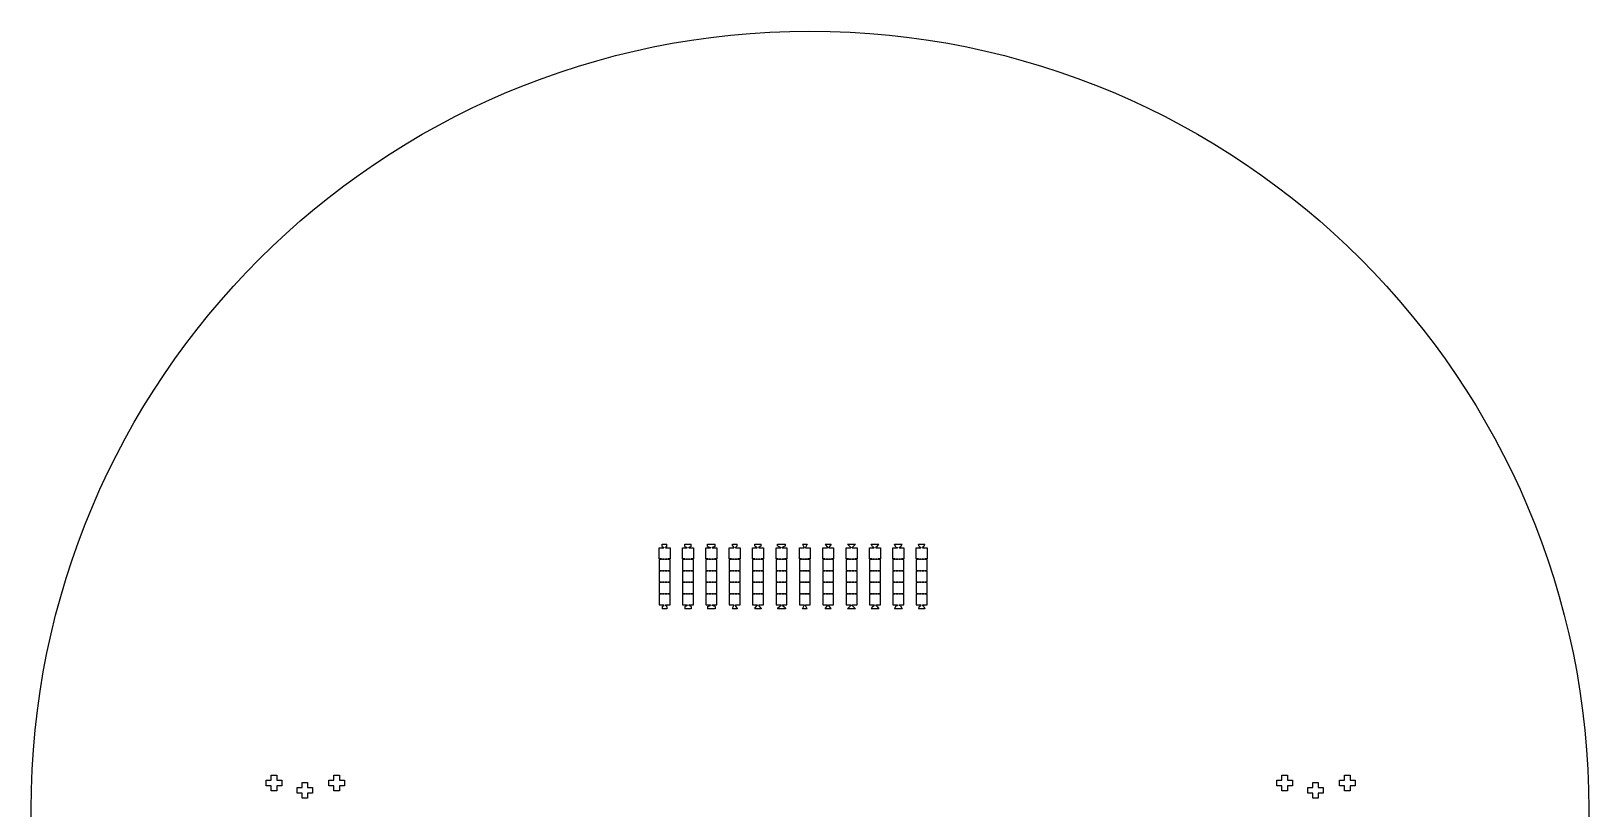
# Model space of a CAD drawing. Header units: millimetres. Extents: x 17265 to 209211, y 27598 to 77598.
# Drawn here: x 159211 to 209211, y 52624 to 77598 of the extents above; entities that cross this region are included whole.
import ezdxf

# ---------------------------------------------------------------- set-up
doc = ezdxf.new("R2010")
doc.units = ezdxf.units.MM
doc.layers.add('CLEAR', color=140, linetype='Continuous')
doc.layers.add('OPAQUE', color=10, linetype='Continuous')

msp = doc.modelspace()

# ---------------------------------------------------------------- linework, layer by layer
at = {"layer": 'CLEAR'}
for p, q in [((179470, 61046), (179470, 61126)), ((179470, 61126), (179620, 61126)), ((179470, 61046), (179520, 61021)), ((179520, 61001), (179520, 61021)), ((179620, 61046), (179570, 61021)), ((179570, 61001), (179570, 61021)), ((179620, 61046), (179620, 61126)), ((180195, 61046), (180195, 61126)), ((180195, 61126), (180395, 61126)), ((180195, 61046), (180270, 61021)), ((180270, 61001), (180270, 61021)), ((180395, 61046), (180320, 61021)), ((180320, 61001), (180320, 61021)), ((180395, 61046), (180395, 61126)), ((180920, 61046), (180920, 61126)), ((180920, 61126), (181170, 61126)), ((180920, 61046), (181020, 61021)), ((181020, 61001), (181020, 61021)), ((181170, 61046), (181070, 61021)), ((181070, 61001), (181070, 61021)), ((181170, 61046), (181170, 61126)), ((181720, 61071), (181720, 61126)), ((181720, 61126), (181870, 61126)), ((181720, 61071), (181770, 61021)), ((181770, 61001), (181770, 61021)), ((181870, 61071), (181820, 61021)), ((181820, 61001), (181820, 61021)), ((181870, 61071), (181870, 61126)), ((182445, 61071), (182445, 61126)), ((182445, 61126), (182645, 61126)), ((182445, 61071), (182520, 61021)), ((182520, 61001), (182520, 61021)), ((182645, 61071), (182570, 61021)), ((182570, 61001), (182570, 61021)), ((182645, 61071), (182645, 61126)), ((183170, 61071), (183170, 61126)), ((183170, 61126), (183420, 61126)), ((183170, 61071), (183270, 61021)), ((183270, 61001), (183270, 61021)), ((183420, 61071), (183320, 61021)), ((183320, 61001), (183320, 61021)), ((183420, 61071), (183420, 61126)), ((183970, 61126), (184020, 61021)), ((183970, 61126), (183970, 61126)), ((183970, 61126), (184120, 61126)), ((184020, 61001), (184020, 61021)), ((184120, 61126), (184070, 61021)), ((184070, 61001), (184070, 61021)), ((184120, 61126), (184120, 61126)), ((184695, 61126), (184770, 61021)), ((184695, 61126), (184695, 61126)), ((184695, 61126), (184895, 61126)), ((184770, 61001), (184770, 61021)), ((184895, 61126), (184820, 61021)), ((184820, 61001), (184820, 61021)), ((184895, 61126), (184895, 61126)), ((185420, 61126), (185520, 61021)), ((185420, 61126), (185420, 61126)), ((185420, 61126), (185670, 61126)), ((185520, 61001), (185520, 61021)), ((185670, 61126), (185570, 61021)), ((185570, 61001), (185570, 61021)), ((185670, 61126), (185670, 61126)), ((186220, 61046), (186170, 61126)), ((186170, 61126), (186420, 61126)), ((186220, 61046), (186270, 61021)), ((186270, 61001), (186270, 61021)), ((186370, 61046), (186320, 61021)), ((186320, 61001), (186320, 61021)), ((186370, 61046), (186420, 61126)), ((186970, 61031), (186920, 61126)), ((186920, 61126), (187170, 61126)), ((186970, 61031), (187020, 61021)), ((187020, 61001), (187020, 61021)), ((187120, 61031), (187070, 61021)), ((187070, 61001), (187070, 61021)), ((187120, 61031), (187170, 61126)), ((187720, 61046), (187695, 61126)), ((187695, 61126), (187895, 61126)), ((187720, 61046), (187770, 61021)), ((187770, 61001), (187770, 61021)), ((187870, 61046), (187820, 61021)), ((187820, 61001), (187820, 61021)), ((187870, 61046), (187895, 61126)), ((179442, 60651), (179442, 60631)), ((179647, 60631), (179647, 60651)), ((180192, 60651), (180192, 60631)), ((180397, 60631), (180397, 60651)), ((180942, 60651), (180942, 60631)), ((181147, 60631), (181147, 60651)), ((181692, 60651), (181692, 60631)), ((181897, 60631), (181897, 60651)), ((182442, 60651), (182442, 60631)), ((182647, 60631), (182647, 60651)), ((183192, 60651), (183192, 60631)), ((183397, 60631), (183397, 60651)), ((183942, 60651), (183942, 60631)), ((184147, 60631), (184147, 60651)), ((184692, 60651), (184692, 60631)), ((184897, 60631), (184897, 60651)), ((185442, 60651), (185442, 60631)), ((185647, 60631), (185647, 60651)), ((186192, 60651), (186192, 60631)), ((186397, 60631), (186397, 60651)), ((186942, 60651), (186942, 60631)), ((187147, 60631), (187147, 60651)), ((187692, 60651), (187692, 60631)), ((187897, 60631), (187897, 60651)), ((179442, 60281), (179442, 60261)), ((179647, 60261), (179647, 60281)), ((180192, 60281), (180192, 60261)), ((180397, 60261), (180397, 60281)), ((180942, 60281), (180942, 60261)), ((181147, 60261), (181147, 60281)), ((181692, 60281), (181692, 60261)), ((181897, 60261), (181897, 60281)), ((182442, 60281), (182442, 60261)), ((182647, 60261), (182647, 60281)), ((183192, 60281), (183192, 60261)), ((183397, 60261), (183397, 60281)), ((183942, 60281), (183942, 60261)), ((184147, 60261), (184147, 60281)), ((184692, 60281), (184692, 60261)), ((184897, 60261), (184897, 60281)), ((185442, 60281), (185442, 60261)), ((185647, 60261), (185647, 60281)), ((186192, 60281), (186192, 60261)), ((186397, 60261), (186397, 60281)), ((186942, 60281), (186942, 60261)), ((187147, 60261), (187147, 60281)), ((187692, 60281), (187692, 60261)), ((187897, 60261), (187897, 60281)), ((179442, 59911), (179442, 59891)), ((179442, 59541), (179442, 59521)), ((179647, 59891), (179647, 59911)), ((179647, 59521), (179647, 59541)), ((180192, 59911), (180192, 59891)), ((180192, 59541), (180192, 59521)), ((180397, 59891), (180397, 59911)), ((180397, 59521), (180397, 59541)), ((180942, 59911), (180942, 59891)), ((180942, 59541), (180942, 59521)), ((181147, 59891), (181147, 59911)), ((181147, 59521), (181147, 59541)), ((181692, 59911), (181692, 59891)), ((181692, 59541), (181692, 59521)), ((181897, 59891), (181897, 59911)), ((181897, 59521), (181897, 59541)), ((182442, 59911), (182442, 59891)), ((182442, 59541), (182442, 59521)), ((182647, 59891), (182647, 59911)), ((182647, 59521), (182647, 59541)), ((183192, 59911), (183192, 59891)), ((183192, 59541), (183192, 59521)), ((183397, 59891), (183397, 59911)), ((183397, 59521), (183397, 59541)), ((183942, 59911), (183942, 59891)), ((183942, 59541), (183942, 59521)), ((184147, 59891), (184147, 59911)), ((184147, 59521), (184147, 59541)), ((184692, 59911), (184692, 59891)), ((184692, 59541), (184692, 59521)), ((184897, 59891), (184897, 59911)), ((184897, 59521), (184897, 59541)), ((185442, 59911), (185442, 59891)), ((185442, 59541), (185442, 59521)), ((185647, 59891), (185647, 59911)), ((185647, 59521), (185647, 59541)), ((186192, 59911), (186192, 59891)), ((186192, 59541), (186192, 59521)), ((186397, 59891), (186397, 59911)), ((186397, 59521), (186397, 59541)), ((186942, 59911), (186942, 59891)), ((186942, 59541), (186942, 59521)), ((187147, 59891), (187147, 59911)), ((187147, 59521), (187147, 59541)), ((187692, 59911), (187692, 59891)), ((187692, 59541), (187692, 59521)), ((187897, 59891), (187897, 59911)), ((187897, 59521), (187897, 59541)), ((179470, 59126), (179520, 59151)), ((179470, 59126), (179470, 59046)), ((179620, 59046), (179470, 59046)), ((179520, 59171), (179520, 59151)), ((179570, 59171), (179570, 59151)), ((179620, 59126), (179570, 59151)), ((179620, 59126), (179620, 59046)), ((180195, 59126), (180270, 59151)), ((180195, 59126), (180195, 59046)), ((180395, 59046), (180195, 59046)), ((180270, 59171), (180270, 59151)), ((180320, 59171), (180320, 59151)), ((180395, 59126), (180320, 59151)), ((180395, 59126), (180395, 59046)), ((180920, 59126), (181020, 59151)), ((180920, 59126), (180920, 59046)), ((181170, 59046), (180920, 59046)), ((181020, 59171), (181020, 59151)), ((181070, 59171), (181070, 59151)), ((181170, 59126), (181070, 59151)), ((181170, 59126), (181170, 59046)), ((181720, 59071), (181770, 59151)), ((181720, 59071), (181720, 59046)), ((181870, 59046), (181720, 59046)), ((181770, 59171), (181770, 59151)), ((181820, 59171), (181820, 59151)), ((181870, 59071), (181820, 59151)), ((181870, 59071), (181870, 59046)), ((182445, 59071), (182520, 59151)), ((182445, 59071), (182445, 59046)), ((182645, 59046), (182445, 59046)), ((182520, 59171), (182520, 59151)), ((182570, 59171), (182570, 59151)), ((182645, 59071), (182570, 59151)), ((182645, 59071), (182645, 59046)), ((183170, 59071), (183270, 59151)), ((183170, 59071), (183170, 59046)), ((183420, 59046), (183170, 59046)), ((183270, 59171), (183270, 59151)), ((183320, 59171), (183320, 59151)), ((183420, 59071), (183320, 59151)), ((183420, 59071), (183420, 59046)), ((183970, 59046), (184020, 59151)), ((183970, 59046), (183970, 59046)), ((184120, 59046), (183970, 59046)), ((184020, 59171), (184020, 59151)), ((184070, 59171), (184070, 59151)), ((184120, 59046), (184070, 59151)), ((184120, 59046), (184120, 59046)), ((184695, 59046), (184770, 59151)), ((184695, 59046), (184695, 59046)), ((184895, 59046), (184695, 59046)), ((184770, 59171), (184770, 59151)), ((184820, 59171), (184820, 59151)), ((184895, 59046), (184820, 59151)), ((184895, 59046), (184895, 59046)), ((185420, 59046), (185520, 59151)), ((185420, 59046), (185420, 59046)), ((185670, 59046), (185420, 59046)), ((185520, 59171), (185520, 59151)), ((185570, 59171), (185570, 59151)), ((185670, 59046), (185570, 59151)), ((185670, 59046), (185670, 59046)), ((186220, 59126), (186170, 59046)), ((186420, 59046), (186170, 59046)), ((186220, 59126), (186270, 59151)), ((186270, 59171), (186270, 59151)), ((186320, 59171), (186320, 59151)), ((186370, 59126), (186320, 59151)), ((186370, 59126), (186420, 59046)), ((186970, 59141), (186920, 59046)), ((187170, 59046), (186920, 59046)), ((186970, 59141), (187020, 59151)), ((187020, 59171), (187020, 59151)), ((187070, 59171), (187070, 59151)), ((187120, 59141), (187070, 59151)), ((187120, 59141), (187170, 59046)), ((187720, 59126), (187695, 59046)), ((187895, 59046), (187695, 59046)), ((187720, 59126), (187770, 59151)), ((187770, 59171), (187770, 59151)), ((187820, 59171), (187820, 59151)), ((187870, 59126), (187820, 59151)), ((187870, 59126), (187895, 59046))]:
    msp.add_line(p, q, dxfattribs=at)
for points in [[(179442, 60651), (179370, 60651), (179370, 61001), (179520, 61001)], [(179570, 61001), (179720, 61001), (179720, 60651), (179647, 60651)], [(180192, 60651), (180120, 60651), (180120, 61001), (180270, 61001)], [(180320, 61001), (180470, 61001), (180470, 60651), (180397, 60651)], [(180942, 60651), (180870, 60651), (180870, 61001), (181020, 61001)], [(181070, 61001), (181220, 61001), (181220, 60651), (181147, 60651)], [(181692, 60651), (181620, 60651), (181620, 61001), (181770, 61001)], [(181820, 61001), (181970, 61001), (181970, 60651), (181897, 60651)], [(182442, 60651), (182370, 60651), (182370, 61001), (182520, 61001)], [(182570, 61001), (182720, 61001), (182720, 60651), (182647, 60651)], [(183192, 60651), (183120, 60651), (183120, 61001), (183270, 61001)], [(183320, 61001), (183470, 61001), (183470, 60651), (183397, 60651)], [(183942, 60651), (183870, 60651), (183870, 61001), (184020, 61001)], [(184070, 61001), (184220, 61001), (184220, 60651), (184147, 60651)], [(184692, 60651), (184620, 60651), (184620, 61001), (184770, 61001)], [(184820, 61001), (184970, 61001), (184970, 60651), (184897, 60651)], [(185442, 60651), (185370, 60651), (185370, 61001), (185520, 61001)], [(185570, 61001), (185720, 61001), (185720, 60651), (185647, 60651)], [(186192, 60651), (186120, 60651), (186120, 61001), (186270, 61001)], [(186320, 61001), (186470, 61001), (186470, 60651), (186397, 60651)], [(186942, 60651), (186870, 60651), (186870, 61001), (187020, 61001)], [(187070, 61001), (187220, 61001), (187220, 60651), (187147, 60651)], [(187692, 60651), (187620, 60651), (187620, 61001), (187770, 61001)], [(187820, 61001), (187970, 61001), (187970, 60651), (187897, 60651)], [(179442, 60631), (179370, 60631), (179370, 60281), (179442, 60281)], [(179647, 60281), (179720, 60281), (179720, 60631), (179647, 60631)], [(180192, 60631), (180120, 60631), (180120, 60281), (180192, 60281)], [(180397, 60281), (180470, 60281), (180470, 60631), (180397, 60631)], [(180942, 60631), (180870, 60631), (180870, 60281), (180942, 60281)], [(181147, 60281), (181220, 60281), (181220, 60631), (181147, 60631)], [(181692, 60631), (181620, 60631), (181620, 60281), (181692, 60281)], [(181897, 60281), (181970, 60281), (181970, 60631), (181897, 60631)], [(182442, 60631), (182370, 60631), (182370, 60281), (182442, 60281)], [(182647, 60281), (182720, 60281), (182720, 60631), (182647, 60631)], [(183192, 60631), (183120, 60631), (183120, 60281), (183192, 60281)], [(183397, 60281), (183470, 60281), (183470, 60631), (183397, 60631)], [(183942, 60631), (183870, 60631), (183870, 60281), (183942, 60281)], [(184147, 60281), (184220, 60281), (184220, 60631), (184147, 60631)], [(184692, 60631), (184620, 60631), (184620, 60281), (184692, 60281)], [(184897, 60281), (184970, 60281), (184970, 60631), (184897, 60631)], [(185442, 60631), (185370, 60631), (185370, 60281), (185442, 60281)], [(185647, 60281), (185720, 60281), (185720, 60631), (185647, 60631)], [(186192, 60631), (186120, 60631), (186120, 60281), (186192, 60281)], [(186397, 60281), (186470, 60281), (186470, 60631), (186397, 60631)], [(186942, 60631), (186870, 60631), (186870, 60281), (186942, 60281)], [(187147, 60281), (187220, 60281), (187220, 60631), (187147, 60631)], [(187692, 60631), (187620, 60631), (187620, 60281), (187692, 60281)], [(187897, 60281), (187970, 60281), (187970, 60631), (187897, 60631)], [(179442, 60261), (179370, 60261), (179370, 59911), (179442, 59911)], [(179647, 59911), (179720, 59911), (179720, 60261), (179647, 60261)], [(180192, 60261), (180120, 60261), (180120, 59911), (180192, 59911)], [(180397, 59911), (180470, 59911), (180470, 60261), (180397, 60261)], [(180942, 60261), (180870, 60261), (180870, 59911), (180942, 59911)], [(181147, 59911), (181220, 59911), (181220, 60261), (181147, 60261)], [(181692, 60261), (181620, 60261), (181620, 59911), (181692, 59911)], [(181897, 59911), (181970, 59911), (181970, 60261), (181897, 60261)], [(182442, 60261), (182370, 60261), (182370, 59911), (182442, 59911)], [(182647, 59911), (182720, 59911), (182720, 60261), (182647, 60261)], [(183192, 60261), (183120, 60261), (183120, 59911), (183192, 59911)], [(183397, 59911), (183470, 59911), (183470, 60261), (183397, 60261)], [(183942, 60261), (183870, 60261), (183870, 59911), (183942, 59911)], [(184147, 59911), (184220, 59911), (184220, 60261), (184147, 60261)], [(184692, 60261), (184620, 60261), (184620, 59911), (184692, 59911)], [(184897, 59911), (184970, 59911), (184970, 60261), (184897, 60261)], [(185442, 60261), (185370, 60261), (185370, 59911), (185442, 59911)], [(185647, 59911), (185720, 59911), (185720, 60261), (185647, 60261)], [(186192, 60261), (186120, 60261), (186120, 59911), (186192, 59911)], [(186397, 59911), (186470, 59911), (186470, 60261), (186397, 60261)], [(186942, 60261), (186870, 60261), (186870, 59911), (186942, 59911)], [(187147, 59911), (187220, 59911), (187220, 60261), (187147, 60261)], [(187692, 60261), (187620, 60261), (187620, 59911), (187692, 59911)], [(187897, 59911), (187970, 59911), (187970, 60261), (187897, 60261)], [(179442, 59891), (179370, 59891), (179370, 59541), (179442, 59541)], [(179442, 59521), (179370, 59521), (179370, 59171), (179520, 59171)], [(179570, 59171), (179720, 59171), (179720, 59521), (179647, 59521)], [(179647, 59541), (179720, 59541), (179720, 59891), (179647, 59891)], [(180192, 59891), (180120, 59891), (180120, 59541), (180192, 59541)], [(180192, 59521), (180120, 59521), (180120, 59171), (180270, 59171)], [(180320, 59171), (180470, 59171), (180470, 59521), (180397, 59521)], [(180397, 59541), (180470, 59541), (180470, 59891), (180397, 59891)], [(180942, 59891), (180870, 59891), (180870, 59541), (180942, 59541)], [(180942, 59521), (180870, 59521), (180870, 59171), (181020, 59171)], [(181070, 59171), (181220, 59171), (181220, 59521), (181147, 59521)], [(181147, 59541), (181220, 59541), (181220, 59891), (181147, 59891)], [(181692, 59891), (181620, 59891), (181620, 59541), (181692, 59541)], [(181692, 59521), (181620, 59521), (181620, 59171), (181770, 59171)], [(181820, 59171), (181970, 59171), (181970, 59521), (181897, 59521)], [(181897, 59541), (181970, 59541), (181970, 59891), (181897, 59891)], [(182442, 59891), (182370, 59891), (182370, 59541), (182442, 59541)], [(182442, 59521), (182370, 59521), (182370, 59171), (182520, 59171)], [(182570, 59171), (182720, 59171), (182720, 59521), (182647, 59521)], [(182647, 59541), (182720, 59541), (182720, 59891), (182647, 59891)], [(183192, 59891), (183120, 59891), (183120, 59541), (183192, 59541)], [(183192, 59521), (183120, 59521), (183120, 59171), (183270, 59171)], [(183320, 59171), (183470, 59171), (183470, 59521), (183397, 59521)], [(183397, 59541), (183470, 59541), (183470, 59891), (183397, 59891)], [(183942, 59891), (183870, 59891), (183870, 59541), (183942, 59541)], [(183942, 59521), (183870, 59521), (183870, 59171), (184020, 59171)], [(184070, 59171), (184220, 59171), (184220, 59521), (184147, 59521)], [(184147, 59541), (184220, 59541), (184220, 59891), (184147, 59891)], [(184692, 59891), (184620, 59891), (184620, 59541), (184692, 59541)], [(184692, 59521), (184620, 59521), (184620, 59171), (184770, 59171)], [(184820, 59171), (184970, 59171), (184970, 59521), (184897, 59521)], [(184897, 59541), (184970, 59541), (184970, 59891), (184897, 59891)], [(185442, 59891), (185370, 59891), (185370, 59541), (185442, 59541)], [(185442, 59521), (185370, 59521), (185370, 59171), (185520, 59171)], [(185570, 59171), (185720, 59171), (185720, 59521), (185647, 59521)], [(185647, 59541), (185720, 59541), (185720, 59891), (185647, 59891)], [(186192, 59891), (186120, 59891), (186120, 59541), (186192, 59541)], [(186192, 59521), (186120, 59521), (186120, 59171), (186270, 59171)], [(186320, 59171), (186470, 59171), (186470, 59521), (186397, 59521)], [(186397, 59541), (186470, 59541), (186470, 59891), (186397, 59891)], [(186942, 59891), (186870, 59891), (186870, 59541), (186942, 59541)], [(186942, 59521), (186870, 59521), (186870, 59171), (187020, 59171)], [(187070, 59171), (187220, 59171), (187220, 59521), (187147, 59521)], [(187147, 59541), (187220, 59541), (187220, 59891), (187147, 59891)], [(187692, 59891), (187620, 59891), (187620, 59541), (187692, 59541)], [(187692, 59521), (187620, 59521), (187620, 59171), (187770, 59171)], [(187820, 59171), (187970, 59171), (187970, 59521), (187897, 59521)], [(187897, 59541), (187970, 59541), (187970, 59891), (187897, 59891)]]:
    msp.add_lwpolyline(points, dxfattribs=at)
at = {"layer": 'OPAQUE'}
for p, q in [((179472, 60651), (179472, 60631)), ((179530, 60631), (179530, 60651)), ((179560, 60631), (179560, 60651)), ((179617, 60631), (179617, 60651)), ((180222, 60651), (180222, 60631)), ((180280, 60631), (180280, 60651)), ((180310, 60631), (180310, 60651)), ((180367, 60631), (180367, 60651)), ((180972, 60651), (180972, 60631)), ((181030, 60631), (181030, 60651)), ((181060, 60631), (181060, 60651)), ((181117, 60631), (181117, 60651)), ((181722, 60651), (181722, 60631)), ((181780, 60631), (181780, 60651)), ((181810, 60631), (181810, 60651)), ((181867, 60631), (181867, 60651)), ((182472, 60651), (182472, 60631)), ((182530, 60631), (182530, 60651)), ((182560, 60631), (182560, 60651)), ((182617, 60631), (182617, 60651)), ((183222, 60651), (183222, 60631)), ((183280, 60631), (183280, 60651)), ((183310, 60631), (183310, 60651)), ((183367, 60631), (183367, 60651)), ((183972, 60651), (183972, 60631)), ((184030, 60631), (184030, 60651)), ((184060, 60631), (184060, 60651)), ((184117, 60631), (184117, 60651)), ((184722, 60651), (184722, 60631)), ((184780, 60631), (184780, 60651)), ((184810, 60631), (184810, 60651)), ((184867, 60631), (184867, 60651)), ((185472, 60651), (185472, 60631)), ((185530, 60631), (185530, 60651)), ((185560, 60631), (185560, 60651)), ((185617, 60631), (185617, 60651)), ((186222, 60651), (186222, 60631)), ((186280, 60631), (186280, 60651)), ((186310, 60631), (186310, 60651)), ((186367, 60631), (186367, 60651)), ((186972, 60651), (186972, 60631)), ((187030, 60631), (187030, 60651)), ((187060, 60631), (187060, 60651)), ((187117, 60631), (187117, 60651)), ((187722, 60651), (187722, 60631)), ((187780, 60631), (187780, 60651)), ((187810, 60631), (187810, 60651)), ((187867, 60631), (187867, 60651)), ((179472, 60281), (179472, 60261)), ((179530, 60261), (179530, 60281)), ((179560, 60261), (179560, 60281)), ((179617, 60261), (179617, 60281)), ((180222, 60281), (180222, 60261)), ((180280, 60261), (180280, 60281)), ((180310, 60261), (180310, 60281)), ((180367, 60261), (180367, 60281)), ((180972, 60281), (180972, 60261)), ((181030, 60261), (181030, 60281)), ((181060, 60261), (181060, 60281)), ((181117, 60261), (181117, 60281)), ((181722, 60281), (181722, 60261)), ((181780, 60261), (181780, 60281)), ((181810, 60261), (181810, 60281)), ((181867, 60261), (181867, 60281)), ((182472, 60281), (182472, 60261)), ((182530, 60261), (182530, 60281)), ((182560, 60261), (182560, 60281)), ((182617, 60261), (182617, 60281)), ((183222, 60281), (183222, 60261)), ((183280, 60261), (183280, 60281)), ((183310, 60261), (183310, 60281)), ((183367, 60261), (183367, 60281)), ((183972, 60281), (183972, 60261)), ((184030, 60261), (184030, 60281)), ((184060, 60261), (184060, 60281)), ((184117, 60261), (184117, 60281)), ((184722, 60281), (184722, 60261)), ((184780, 60261), (184780, 60281)), ((184810, 60261), (184810, 60281)), ((184867, 60261), (184867, 60281)), ((185472, 60281), (185472, 60261)), ((185530, 60261), (185530, 60281)), ((185560, 60261), (185560, 60281)), ((185617, 60261), (185617, 60281)), ((186222, 60281), (186222, 60261)), ((186280, 60261), (186280, 60281)), ((186310, 60261), (186310, 60281)), ((186367, 60261), (186367, 60281)), ((186972, 60281), (186972, 60261)), ((187030, 60261), (187030, 60281)), ((187060, 60261), (187060, 60281)), ((187117, 60261), (187117, 60281)), ((187722, 60281), (187722, 60261)), ((187780, 60261), (187780, 60281)), ((187810, 60261), (187810, 60281)), ((187867, 60261), (187867, 60281)), ((179472, 59911), (179472, 59891)), ((179472, 59541), (179472, 59521)), ((179530, 59891), (179530, 59911)), ((179530, 59521), (179530, 59541)), ((179560, 59891), (179560, 59911)), ((179560, 59521), (179560, 59541)), ((179617, 59891), (179617, 59911)), ((179617, 59521), (179617, 59541)), ((180222, 59911), (180222, 59891)), ((180222, 59541), (180222, 59521)), ((180280, 59891), (180280, 59911)), ((180280, 59521), (180280, 59541)), ((180310, 59891), (180310, 59911)), ((180310, 59521), (180310, 59541)), ((180367, 59891), (180367, 59911)), ((180367, 59521), (180367, 59541)), ((180972, 59911), (180972, 59891)), ((180972, 59541), (180972, 59521)), ((181030, 59891), (181030, 59911)), ((181030, 59521), (181030, 59541)), ((181060, 59891), (181060, 59911)), ((181060, 59521), (181060, 59541)), ((181117, 59891), (181117, 59911)), ((181117, 59521), (181117, 59541)), ((181722, 59911), (181722, 59891)), ((181722, 59541), (181722, 59521)), ((181780, 59891), (181780, 59911)), ((181780, 59521), (181780, 59541)), ((181810, 59891), (181810, 59911)), ((181810, 59521), (181810, 59541)), ((181867, 59891), (181867, 59911)), ((181867, 59521), (181867, 59541)), ((182472, 59911), (182472, 59891)), ((182472, 59541), (182472, 59521)), ((182530, 59891), (182530, 59911)), ((182530, 59521), (182530, 59541)), ((182560, 59891), (182560, 59911)), ((182560, 59521), (182560, 59541)), ((182617, 59891), (182617, 59911)), ((182617, 59521), (182617, 59541)), ((183222, 59911), (183222, 59891)), ((183222, 59541), (183222, 59521)), ((183280, 59891), (183280, 59911)), ((183280, 59521), (183280, 59541)), ((183310, 59891), (183310, 59911)), ((183310, 59521), (183310, 59541)), ((183367, 59891), (183367, 59911)), ((183367, 59521), (183367, 59541)), ((183972, 59911), (183972, 59891)), ((183972, 59541), (183972, 59521)), ((184030, 59891), (184030, 59911)), ((184030, 59521), (184030, 59541)), ((184060, 59891), (184060, 59911)), ((184060, 59521), (184060, 59541)), ((184117, 59891), (184117, 59911)), ((184117, 59521), (184117, 59541)), ((184722, 59911), (184722, 59891)), ((184722, 59541), (184722, 59521)), ((184780, 59891), (184780, 59911)), ((184780, 59521), (184780, 59541)), ((184810, 59891), (184810, 59911)), ((184810, 59521), (184810, 59541)), ((184867, 59891), (184867, 59911)), ((184867, 59521), (184867, 59541)), ((185472, 59911), (185472, 59891)), ((185472, 59541), (185472, 59521)), ((185530, 59891), (185530, 59911)), ((185530, 59521), (185530, 59541)), ((185560, 59891), (185560, 59911)), ((185560, 59521), (185560, 59541)), ((185617, 59891), (185617, 59911)), ((185617, 59521), (185617, 59541)), ((186222, 59911), (186222, 59891)), ((186222, 59541), (186222, 59521)), ((186280, 59891), (186280, 59911)), ((186280, 59521), (186280, 59541)), ((186310, 59891), (186310, 59911)), ((186310, 59521), (186310, 59541)), ((186367, 59891), (186367, 59911)), ((186367, 59521), (186367, 59541)), ((186972, 59911), (186972, 59891)), ((186972, 59541), (186972, 59521)), ((187030, 59891), (187030, 59911)), ((187030, 59521), (187030, 59541)), ((187060, 59891), (187060, 59911)), ((187060, 59521), (187060, 59541)), ((187117, 59891), (187117, 59911)), ((187117, 59521), (187117, 59541)), ((187722, 59911), (187722, 59891)), ((187722, 59541), (187722, 59521)), ((187780, 59891), (187780, 59911)), ((187780, 59521), (187780, 59541)), ((187810, 59891), (187810, 59911)), ((187810, 59521), (187810, 59541)), ((187867, 59891), (187867, 59911)), ((187867, 59521), (187867, 59541))]:
    msp.add_line(p, q, dxfattribs=at)
for points in [[(179472, 60651), (179530, 60651)], [(179530, 60631), (179472, 60631)], [(179560, 60651), (179617, 60651)], [(179617, 60631), (179560, 60631)], [(180222, 60651), (180280, 60651)], [(180280, 60631), (180222, 60631)], [(180310, 60651), (180367, 60651)], [(180367, 60631), (180310, 60631)], [(180972, 60651), (181030, 60651)], [(181030, 60631), (180972, 60631)], [(181060, 60651), (181117, 60651)], [(181117, 60631), (181060, 60631)], [(181722, 60651), (181780, 60651)], [(181780, 60631), (181722, 60631)], [(181810, 60651), (181867, 60651)], [(181867, 60631), (181810, 60631)], [(182472, 60651), (182530, 60651)], [(182530, 60631), (182472, 60631)], [(182560, 60651), (182617, 60651)], [(182617, 60631), (182560, 60631)], [(183222, 60651), (183280, 60651)], [(183280, 60631), (183222, 60631)], [(183310, 60651), (183367, 60651)], [(183367, 60631), (183310, 60631)], [(183972, 60651), (184030, 60651)], [(184030, 60631), (183972, 60631)], [(184060, 60651), (184117, 60651)], [(184117, 60631), (184060, 60631)], [(184722, 60651), (184780, 60651)], [(184780, 60631), (184722, 60631)], [(184810, 60651), (184867, 60651)], [(184867, 60631), (184810, 60631)], [(185472, 60651), (185530, 60651)], [(185530, 60631), (185472, 60631)], [(185560, 60651), (185617, 60651)], [(185617, 60631), (185560, 60631)], [(186222, 60651), (186280, 60651)], [(186280, 60631), (186222, 60631)], [(186310, 60651), (186367, 60651)], [(186367, 60631), (186310, 60631)], [(186972, 60651), (187030, 60651)], [(187030, 60631), (186972, 60631)], [(187060, 60651), (187117, 60651)], [(187117, 60631), (187060, 60631)], [(187722, 60651), (187780, 60651)], [(187780, 60631), (187722, 60631)], [(187810, 60651), (187867, 60651)], [(187867, 60631), (187810, 60631)], [(179472, 60281), (179530, 60281)], [(179530, 60261), (179472, 60261)], [(179560, 60281), (179617, 60281)], [(179617, 60261), (179560, 60261)], [(180222, 60281), (180280, 60281)], [(180280, 60261), (180222, 60261)], [(180310, 60281), (180367, 60281)], [(180367, 60261), (180310, 60261)], [(180972, 60281), (181030, 60281)], [(181030, 60261), (180972, 60261)], [(181060, 60281), (181117, 60281)], [(181117, 60261), (181060, 60261)], [(181722, 60281), (181780, 60281)], [(181780, 60261), (181722, 60261)], [(181810, 60281), (181867, 60281)], [(181867, 60261), (181810, 60261)], [(182472, 60281), (182530, 60281)], [(182530, 60261), (182472, 60261)], [(182560, 60281), (182617, 60281)], [(182617, 60261), (182560, 60261)], [(183222, 60281), (183280, 60281)], [(183280, 60261), (183222, 60261)], [(183310, 60281), (183367, 60281)], [(183367, 60261), (183310, 60261)], [(183972, 60281), (184030, 60281)], [(184030, 60261), (183972, 60261)], [(184060, 60281), (184117, 60281)], [(184117, 60261), (184060, 60261)], [(184722, 60281), (184780, 60281)], [(184780, 60261), (184722, 60261)], [(184810, 60281), (184867, 60281)], [(184867, 60261), (184810, 60261)], [(185472, 60281), (185530, 60281)], [(185530, 60261), (185472, 60261)], [(185560, 60281), (185617, 60281)], [(185617, 60261), (185560, 60261)], [(186222, 60281), (186280, 60281)], [(186280, 60261), (186222, 60261)], [(186310, 60281), (186367, 60281)], [(186367, 60261), (186310, 60261)], [(186972, 60281), (187030, 60281)], [(187030, 60261), (186972, 60261)], [(187060, 60281), (187117, 60281)], [(187117, 60261), (187060, 60261)], [(187722, 60281), (187780, 60281)], [(187780, 60261), (187722, 60261)], [(187810, 60281), (187867, 60281)], [(187867, 60261), (187810, 60261)], [(179472, 59911), (179530, 59911)], [(179530, 59891), (179472, 59891)], [(179472, 59541), (179530, 59541)], [(179530, 59521), (179472, 59521)], [(179560, 59911), (179617, 59911)], [(179617, 59891), (179560, 59891)], [(179560, 59541), (179617, 59541)], [(179617, 59521), (179560, 59521)], [(180222, 59911), (180280, 59911)], [(180280, 59891), (180222, 59891)], [(180222, 59541), (180280, 59541)], [(180280, 59521), (180222, 59521)], [(180310, 59911), (180367, 59911)], [(180367, 59891), (180310, 59891)], [(180310, 59541), (180367, 59541)], [(180367, 59521), (180310, 59521)], [(180972, 59911), (181030, 59911)], [(181030, 59891), (180972, 59891)], [(180972, 59541), (181030, 59541)], [(181030, 59521), (180972, 59521)], [(181060, 59911), (181117, 59911)], [(181117, 59891), (181060, 59891)], [(181060, 59541), (181117, 59541)], [(181117, 59521), (181060, 59521)], [(181722, 59911), (181780, 59911)], [(181780, 59891), (181722, 59891)], [(181722, 59541), (181780, 59541)], [(181780, 59521), (181722, 59521)], [(181810, 59911), (181867, 59911)], [(181867, 59891), (181810, 59891)], [(181810, 59541), (181867, 59541)], [(181867, 59521), (181810, 59521)], [(182472, 59911), (182530, 59911)], [(182530, 59891), (182472, 59891)], [(182472, 59541), (182530, 59541)], [(182530, 59521), (182472, 59521)], [(182560, 59911), (182617, 59911)], [(182617, 59891), (182560, 59891)], [(182560, 59541), (182617, 59541)], [(182617, 59521), (182560, 59521)], [(183222, 59911), (183280, 59911)], [(183280, 59891), (183222, 59891)], [(183222, 59541), (183280, 59541)], [(183280, 59521), (183222, 59521)], [(183310, 59911), (183367, 59911)], [(183367, 59891), (183310, 59891)], [(183310, 59541), (183367, 59541)], [(183367, 59521), (183310, 59521)], [(183972, 59911), (184030, 59911)], [(184030, 59891), (183972, 59891)], [(183972, 59541), (184030, 59541)], [(184030, 59521), (183972, 59521)], [(184060, 59911), (184117, 59911)], [(184117, 59891), (184060, 59891)], [(184060, 59541), (184117, 59541)], [(184117, 59521), (184060, 59521)], [(184722, 59911), (184780, 59911)], [(184780, 59891), (184722, 59891)], [(184722, 59541), (184780, 59541)], [(184780, 59521), (184722, 59521)], [(184810, 59911), (184867, 59911)], [(184867, 59891), (184810, 59891)], [(184810, 59541), (184867, 59541)], [(184867, 59521), (184810, 59521)], [(185472, 59911), (185530, 59911)], [(185530, 59891), (185472, 59891)], [(185472, 59541), (185530, 59541)], [(185530, 59521), (185472, 59521)], [(185560, 59911), (185617, 59911)], [(185617, 59891), (185560, 59891)], [(185560, 59541), (185617, 59541)], [(185617, 59521), (185560, 59521)], [(186222, 59911), (186280, 59911)], [(186280, 59891), (186222, 59891)], [(186222, 59541), (186280, 59541)], [(186280, 59521), (186222, 59521)], [(186310, 59911), (186367, 59911)], [(186367, 59891), (186310, 59891)], [(186310, 59541), (186367, 59541)], [(186367, 59521), (186310, 59521)], [(186972, 59911), (187030, 59911)], [(187030, 59891), (186972, 59891)], [(186972, 59541), (187030, 59541)], [(187030, 59521), (186972, 59521)], [(187060, 59911), (187117, 59911)], [(187117, 59891), (187060, 59891)], [(187060, 59541), (187117, 59541)], [(187117, 59521), (187060, 59521)], [(187722, 59911), (187780, 59911)], [(187780, 59891), (187722, 59891)], [(187722, 59541), (187780, 59541)], [(187780, 59521), (187722, 59521)], [(187810, 59911), (187867, 59911)], [(187867, 59891), (187810, 59891)], [(187810, 59541), (187867, 59541)], [(187867, 59521), (187810, 59521)]]:
    msp.add_lwpolyline(points, dxfattribs=at)
for points in [[(166919, 53541), (166919, 53701), (167099, 53701), (167099, 53541), (167258, 53541), (167258, 53361), (167099, 53361), (167099, 53201), (166919, 53201), (166919, 53361), (166759, 53361), (166759, 53541)], [(168931, 53541), (168931, 53701), (169111, 53701), (169111, 53541), (169271, 53541), (169271, 53361), (169111, 53361), (169111, 53201), (168931, 53201), (168931, 53361), (168771, 53361), (168771, 53541)], [(199359, 53541), (199359, 53701), (199539, 53701), (199539, 53541), (199699, 53541), (199699, 53361), (199539, 53361), (199539, 53201), (199359, 53201), (199359, 53361), (199199, 53361), (199199, 53541)], [(201371, 53541), (201371, 53701), (201551, 53701), (201551, 53541), (201711, 53541), (201711, 53361), (201551, 53361), (201551, 53201), (201371, 53201), (201371, 53361), (201211, 53361), (201211, 53541)], [(167906, 53309), (167906, 53469), (168086, 53469), (168086, 53309), (168246, 53309), (168246, 53129), (168086, 53129), (168086, 52969), (167906, 52969), (167906, 53129), (167746, 53129), (167746, 53309)], [(200347, 53309), (200347, 53469), (200527, 53469), (200527, 53309), (200687, 53309), (200687, 53129), (200527, 53129), (200527, 52969), (200347, 52969), (200347, 53129), (200187, 53129), (200187, 53309)]]:
    msp.add_lwpolyline(points, close=True, dxfattribs=at)
msp.add_circle((184211, 52598), 25000, dxfattribs=at)

doc.saveas('drawing.dxf')
